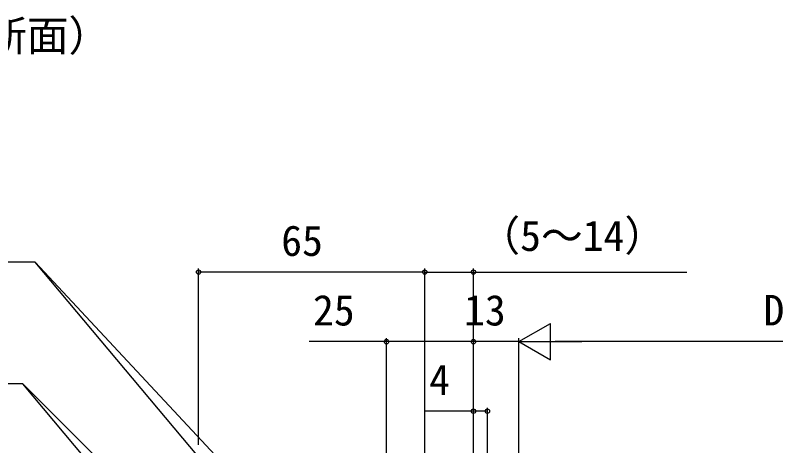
# Model space of a CAD drawing. Units: millimetres, scale not verified. Extents: x -525 to 525, y -783 to 779.
# Drawn here: x -317.7 to -99.1, y -276.9 to -153.1 of the extents above; entities that cross this region are included whole.
import ezdxf
from ezdxf.enums import TextEntityAlignment as Align

# ---------------------------------------------------------------- set-up
doc = ezdxf.new("R2010")
doc.units = ezdxf.units.MM
doc.header["$LTSCALE"] = 4
doc.layers.add('0-1_USER1', color=3, linetype='Continuous')
doc.layers.add('0-7_YKK_D', color=6, linetype='Continuous')
doc.styles.add('ＭＳ ゴシック', font='')
doc.styles.get('ＭＳ ゴシック').set_extended_font_data('MS Gothic')

msp = doc.modelspace()

# ---------------------------------------------------------------- linework, layer by layer
at = {"layer": '0-7_YKK_D'}
for p, q in [((-265, -276.699), (-265, -225.998)), ((-200, -226.998), (-265, -226.998)), ((-200, -294.498), (-200, -225.998)), ((-200, -294.498), (-200, -225.998)), ((-186, -305.998), (-186, -225.998)), ((-173, -246.998), (-163.907, -241.748)), ((-163.907, -252.248), (-163.907, -241.748)), ((-211, -306.998), (-211, -245.998)), ((-186, -305.998), (-186, -245.998)), ((-186, -305.998), (-186, -245.998)), ((-173, -246.998), (-186, -246.998)), ((-173, -307.898), (-173, -245.998)), ((-173, -307.898), (-173, -245.998)), ((-173, -246.998), (-163.907, -252.248)), ((-173, -246.998), (-154.813, -246.998)), ((-17.5, -246.998), (-162.5, -246.998)), ((-186, -305.998), (-186, -265.998)), ((-182, -306.498), (-182, -265.998))]:
    msp.add_line(p, q, dxfattribs=at)
for points in [[(-213.981, -340.996), (-215.62, -339.043), (-312.016, -224.162), (-396.05, -224.162)], [(-220.013, -322.824), (-221.752, -320.959), (-312.016, -224.162), (-396.05, -224.162)], [(-200, -226.998), (-186, -226.998), (-124.7, -226.998)], [(-186, -246.998), (-211, -246.998), (-233.232, -246.998)], [(-222.396, -352.317), (-224.199, -350.514), (-315.569, -259.144), (-390.228, -259.144)], [(-263.391, -321.328), (-265.03, -319.375), (-315.569, -259.144), (-390.228, -259.144)], [(-182, -266.998), (-186, -266.998), (-200.118, -266.998)]]:
    msp.add_lwpolyline(points, dxfattribs=at)
for centre in [(-265, -226.998), (-200, -226.998), (-200, -226.998), (-186, -226.998), (-211, -246.998), (-186, -246.998), (-186, -246.998), (-186, -266.998), (-182, -266.998)]:
    msp.add_circle(centre, 0.637, dxfattribs=at)

# ---------------------------------------------------------------- texts
at = {"layer": '0-1_USER1', "style": 'ＭＳ ゴシック'}
msp.add_text('●親子枠 D4仕様 （C－C’断面）', height=8.798, dxfattribs=at).set_placement((-461.636, -166.05), align=Align.BOTTOM_LEFT)
at = {"layer": '0-7_YKK_D', "style": 'ＭＳ ゴシック'}
for s, p in [('（5～14）', (-184.586, -223.566)), ('65', (-241.261, -224.998)), ('25', (-232.118, -244.998)), ('13', (-188.704, -244.998)), ('DW', (-102.648, -244.998)), ('4', (-198.732, -264.998))]:
    msp.add_text(s, height=8.798, dxfattribs=at).set_placement(p, align=Align.BOTTOM_LEFT)

doc.saveas('drawing.dxf')
